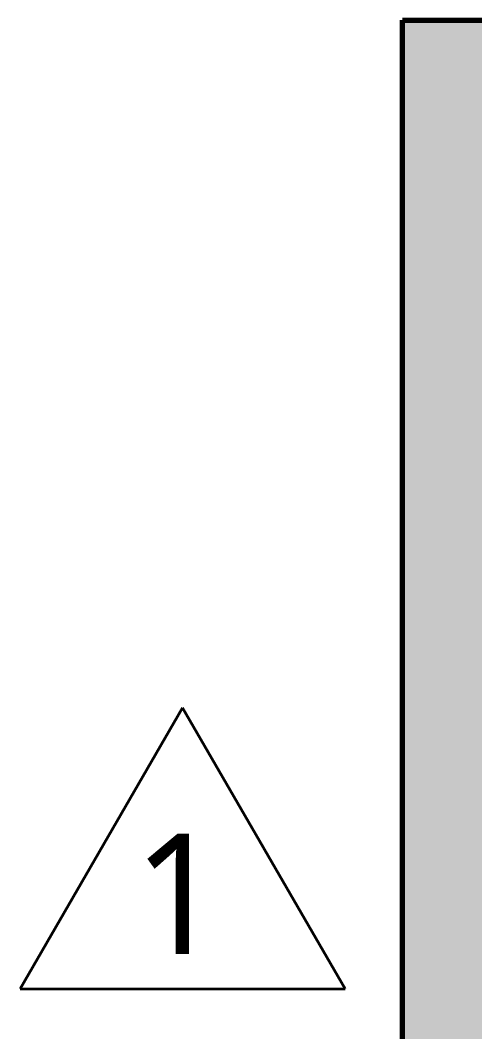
# Model space of a CAD drawing. Header units: inches. Extents: x 6 to 15224, y -733 to 6300.
# Drawn here: x 13895 to 13940.3, y 6041.3 to 6142 of the extents above; entities that cross this region are included whole.
import ezdxf

# ---------------------------------------------------------------- set-up
doc = ezdxf.new("R2010")
doc.units = ezdxf.units.IN
doc.header["$MEASUREMENT"] = 0
for name, color, linetype, lineweight in [('A-DETL', 90, 'Continuous', 13), ('A-WALL', 113, 'Continuous', 25), ('A-WALL-PATT', 111, 'Continuous', 25), ('G-ANNO-REVC-IDEN', 71, 'Continuous', 35)]:
    doc.layers.add(name, color=color, linetype=linetype, lineweight=lineweight)
doc.styles.add('Open Sans_5', font='OpenSans-Regular.ttf', dxfattribs={"height": 12})
pattern_1 = [(0, (16286.3259, 0), (5.12, 1.28), [0.16896, -3.671, 0.16896, -3.671, -20.48]), (0, (16286.3259, 0), (5.12, 1.28), [-7.68, 0.16896, -7.511, 0.16896, -3.671, -8.96]), (0, (16286.3259, 0), (5.12, 1.28), [-19.2, 0.16896, -2.391, 0.16896, -6.231]), (120, (16288.2459, 0.64), (-3.66851252, 3.79405007), [0.16896, -3.671, 0.16896, -3.671, -20.48]), (120, (16288.2459, 0.64), (-3.66851252, 3.79405007), [-7.68, 0.16896, -7.511, 0.16896, -3.671, -8.96]), (120, (16288.2459, 0.64), (-3.66851252, 3.79405007), [-19.2, 0.16896, -2.391, 0.16896, -6.231]), (240, (16288.8859, 3.2), (-1.45148748, -5.07405007), [0.16896, -3.671, 0.16896, -3.671, -20.48]), (240, (16288.8859, 3.2), (-1.45148748, -5.07405007), [-7.68, 0.16896, -7.511, 0.16896, -3.671, -8.96]), (240, (16288.8859, 3.2), (-1.45148748, -5.07405007), [-19.2, 0.16896, -2.391, 0.16896, -6.231])]

# ---------------------------------------------------------------- blocks, each defined once
blk = doc.blocks.new('TAG Revision-AM - Delta-51947-SOUTH ELEVATION')
at = {"layer": 'G-ANNO-REVC-IDEN'}
for p, q in [((-945.14, 6073.54), (-961.3, 6045.54)), ((-945.14, 6073.54), (-928.97, 6045.54)), ((-961.3, 6045.54), (-928.97, 6045.54))]:
    blk.add_line(p, q, dxfattribs=at)

msp = doc.modelspace()

# ---------------------------------------------------------------- hatches: boundary and pattern name
at = {"layer": 'A-WALL-PATT', "lineweight": 13}
h = msp.add_hatch(dxfattribs=at)
h.set_pattern_fill('FP_388', color=256, style=0, pattern_type=2)
h.set_pattern_definition(pattern_1)
h.paths.add_polyline_path([(13935.29213785, 5988.375), (13936.29213785, 5988.375), (13936.29213785, 6142), (13933.10463785, 6142), (13933.10463785, 6037), (13935.29213785, 6037), (13935.29213785, 6006.00740001)])
h = msp.add_hatch(dxfattribs=at)
h.set_pattern_fill('FP_388', color=256, style=0, pattern_type=2)
h.set_pattern_definition(pattern_1)
h.paths.add_polyline_path([(14056.29213785, 5968.625), (14056.29213785, 6142), (13936.29213785, 6142), (13936.29213785, 5968.625), (14051.13342671, 5968.625)])

# ---------------------------------------------------------------- linework, layer by layer
at = {"layer": 'A-DETL', "lineweight": 70}
for p, q in [((13933.10463785, 6037), (13933.10463785, 6142)), ((13933.10463785, 6142), (14059.47963785, 6142))]:
    msp.add_line(p, q, dxfattribs=at)
at = {"layer": 'A-WALL'}
for p in [(13933.10463785, 6037), (14059.47963785, 6142)]:
    msp.add_line(p, (13933.10463785, 6142), dxfattribs=at)

# ---------------------------------------------------------------- block references
at = {"layer": 'G-ANNO-REVC-IDEN'}
msp.add_blockref('TAG Revision-AM - Delta-51947-SOUTH ELEVATION', (14856.35291464, 0), dxfattribs=at)

# ---------------------------------------------------------------- texts
at = {"layer": 'G-ANNO-REVC-IDEN', "lineweight": 13, "insert": (13906.31500022, 6061.01049961), "char_height": 12, "width": 11.716, "attachment_point": 1, "style": 'Open Sans_5'}
msp.add_mtext('1', dxfattribs=at)

doc.saveas('drawing.dxf')
